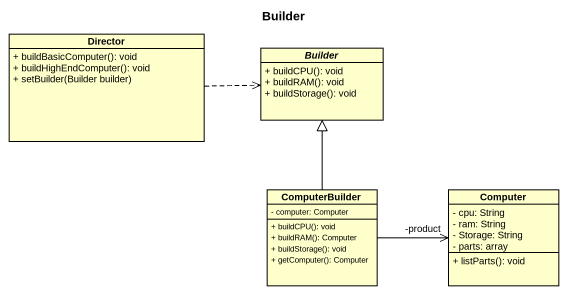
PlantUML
@startuml
title Builder
hide circle
hide empty members
skinparam classAttributeIconSize 0
class Director {
  + buildBasicComputer(): void
  + buildHighEndComputer(): void
  + setBuilder(Builder builder)
}
abstract class Builder {
  + buildCPU(): void
  + buildRAM(): void
  + buildStorage(): void
}
class ComputerBuilder {
  - computer: Computer
  + buildCPU(): void
  + buildRAM(): Computer
  + buildStorage(): void
  + getComputer(): Computer
}
class Computer {
  - cpu: String
  - ram: String
  - Storage: String
  - parts: array
  + listParts(): void
}
Director .right.> Builder
ComputerBuilder -up-|> Builder
ComputerBuilder -right-> "-product" Computer
@enduml
